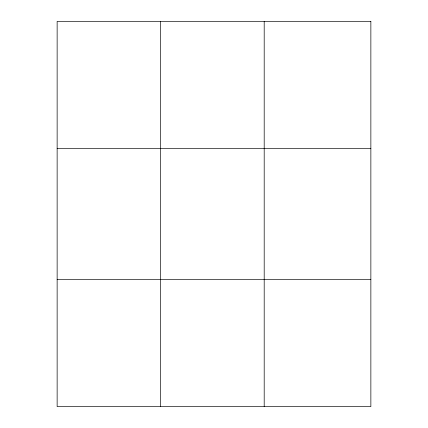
<?xml version="1.0" encoding="UTF-8"?>
<svg xmlns="http://www.w3.org/2000/svg" width="428" height="428" viewBox="0 0 428 428"><rect width="100%" height="100%" fill="white"/><g stroke="black" fill="none" stroke-linecap="round" stroke-linejoin="round"><path stroke-width="0.64" d="M160.666 21.4L160.666 406.6M264.194 21.4L264.194 406.6M57.138 148.516L370.862 148.516M57.138 279.484L370.862 279.484M370.862 21.4L370.862 406.6L57.138 406.6L57.138 21.4L370.862 21.4"/></g></svg>
